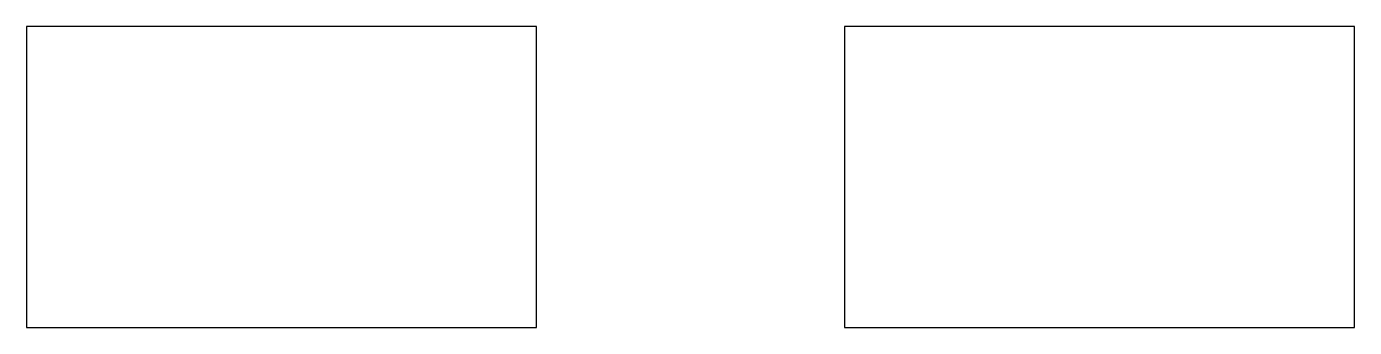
# Model space of a CAD drawing. Header units: millimetres. Extents: x 3497 to 6761, y 5501 to 6241.
import ezdxf

# ---------------------------------------------------------------- set-up
doc = ezdxf.new("R2010")
doc.units = ezdxf.units.MM
doc.layers.get('0').update_dxf_attribs({"true_color": 0xc2ced6})

msp = doc.modelspace()

# ---------------------------------------------------------------- linework, layer by layer
for points in [[(3496.6, 5501.1), (4750.4, 5501.1), (4750.4, 6240.8), (3496.6, 6240.8)], [(5507.5, 5501.1), (6761.4, 5501.1), (6761.4, 6240.8), (5507.5, 6240.8)]]:
    msp.add_lwpolyline(points, close=True)

doc.saveas('drawing.dxf')
